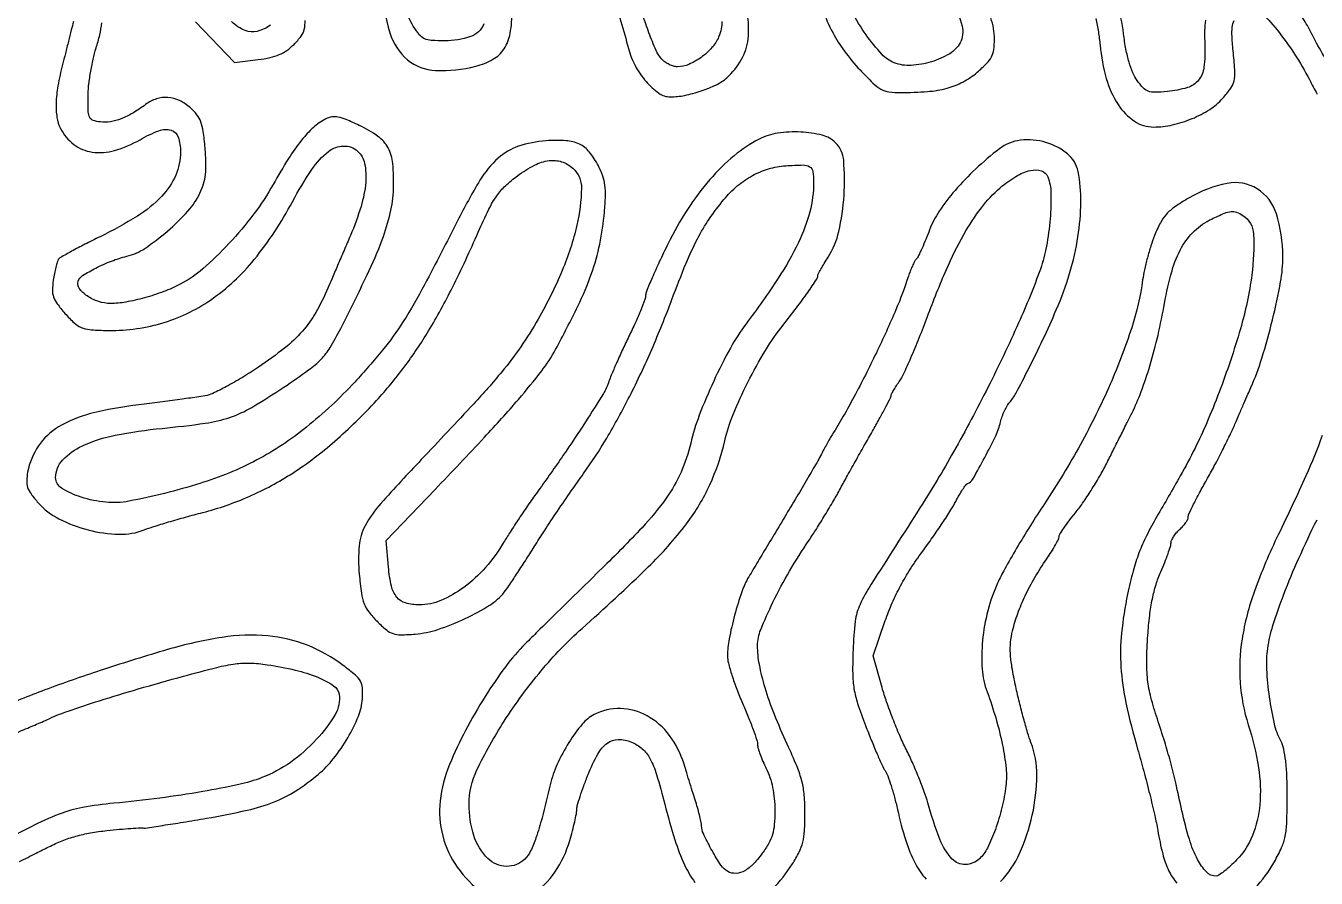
# Model space of a CAD drawing. Extents: x 0 to 2791, y 427 to 2463.
# Drawn here: x 1096.1 to 1395.7, y 1745.5 to 1943.5 of the extents above; entities that cross this region are included whole.
import ezdxf

# ---------------------------------------------------------------- set-up
doc = ezdxf.new("R2010")
doc.units = 0

msp = doc.modelspace()

# ---------------------------------------------------------------- linework, layer by layer
for points in [[(1178.58754, 1952.5, 0.051393), (1180.621317, 1941.852525, 0.146853), (1184.72889, 1935.624615, 0.16639), (1191.213506, 1933.136589, 0.070937), (1200.57721, 1934.123759, 0.068693), (1204.541852, 1935.724988, 0.117756), (1207.124324, 1938.157221, 0.102315), (1208.549014, 1941.755543, 0.043295), (1209, 1946.95403, 0.020543)], [(1232.104412, 1950.657115, -0.028149), (1236.004714, 1938.23687, 0.062674), (1237.564389, 1934.253262, 0.053911), (1240.128431, 1930.553879, 0.058172), (1243.074225, 1927.859861, 0.157424), (1245.737573, 1927, 0.050703), (1249.062472, 1927.338036, 0.030657), (1252.887209, 1928.371633, 0.03078), (1256.43405, 1929.816214, 0.069434), (1258.845014, 1931.419893, 0.08397), (1262.218583, 1935.611847, 0.098703), (1263.787612, 1940.454511, 0.077486), (1263.559514, 1946.43777, 0.033617)], [(1311.220186, 1949.335897, -0.051395), (1313.472785, 1943.431382, -0.190547), (1313.024725, 1939.546198, -0.136575), (1310.613418, 1937.023711, -0.060489), (1306.362945, 1935.147814, -0.059416), (1301.63681, 1934.30681, -0.105573), (1297.745373, 1934.906709, -0.118476), (1294.841475, 1936.889856, -0.029434), (1291.209794, 1941.409263, -0.0305), (1287.845389, 1946.810513, -0.043264)], [(1370.013668, 1944.81557, 0.034783), (1369.804298, 1942.379287, 0.014249), (1369.845174, 1939.058075, -0.038821), (1369.654669, 1933.883663, -0.141482), (1368.401178, 1930.881299, -0.15295), (1365.807538, 1929.142274, -0.047864), (1361.158658, 1928.241223, -0.016711), (1358.236282, 1928.058707, -0.095245), (1356.707171, 1928.306984, -0.118649), (1355.54155, 1929.082502, -0.032199), (1354.133415, 1930.812637, -0.055332), (1353.128208, 1932.617218, -0.028676), (1352.265798, 1935.052604, -0.024186), (1351.545671, 1938.065169, -0.015041), (1350.980323, 1941.655196, 0.031372), (1349.562818, 1949.072231, 0.066028)], [(1107.124453, 1944.4906, -0.000593), (1106.636823, 1942.542262, -0.000246), (1105.973263, 1939.909739, -0.000243), (1105.259407, 1937.089314, -0.000314), (1104.600977, 1934.5, 0.018456), (1103.52775, 1929.5313, 0.035808), (1103.105372, 1925.493874, 0.045597), (1103.296048, 1922.236956, 0.080956), (1104.11704, 1919.684259, 0.111202), (1107.219716, 1915.957147, 0.129124), (1111.461777, 1914.172368, 0.106648), (1116.68513, 1914.544211, 0.059099), (1122.59377, 1917.05365, -0.037478), (1126.989502, 1919.148704, -0.1673), (1129.802356, 1919.256517, -0.244385), (1131.444844, 1917.655557, -0.080129), (1131.996262, 1914.214816, -0.102453), (1130.870148, 1908.804159, -0.087503), (1127.653346, 1903.936381, -0.063583), (1121.977944, 1899.297094, -0.026725), (1113.332072, 1894.519228, 0.005086), (1109.779609, 1892.752139, 0.007473), (1106.696974, 1891.120926, 0.00396), (1104.133304, 1889.688366, 0.125587), (1103.618614, 1889.191922, 0.068966), (1103.371708, 1888.632825, 0.009904), (1103.051634, 1887.421543, 0.011088), (1102.731336, 1885.964292, 0.009268), (1102.454534, 1884.404618, 0.033778), (1102.249605, 1882.123048, 0.090409), (1102.505844, 1880.517678, 0.076181), (1103.343305, 1878.950149, 0.019273), (1105.167993, 1876.699638, 0.023492), (1107.298512, 1874.48837, 0.089202), (1108.897937, 1873.442567, 0.078289), (1110.867143, 1872.950443, 0.015585), (1114.5, 1872.741441, 0.076294), (1127.425666, 1874.378662, 0.081187), (1138.96515, 1879.815542, 0.072731), (1149.128316, 1889.236749, 0.047002), (1157.991967, 1902.64461, -0.024598), (1162.46442, 1910.116382, -0.080631), (1166.372346, 1914.315672, -0.158206), (1169.87717, 1915.581531, -0.194485), (1173.117594, 1914.393579, -0.160001), (1174.742245, 1911.542332, -0.071563), (1174.994243, 1907.181724, -0.052642), (1173.907647, 1901.542249, -0.027313), (1171.444873, 1894.798436, 0.000057), (1169.961662, 1891.335209, 0.000053), (1168.444986, 1887.791676, 0.000053), (1167.098593, 1884.644139, 0.000182), (1166.224798, 1882.59876, -0.029511), (1163.386366, 1876.903801, -0.049791), (1160.285059, 1872.567748, -0.045149), (1156.17116, 1868.65627, -0.019912), (1150.101489, 1864.229611, -0.01104), (1146.349214, 1861.833883, -0.012781), (1142.671367, 1859.725206, -0.011866), (1139.484018, 1858.100936, -0.070603), (1137.707534, 1857.538543, -0.007091), (1135.790655, 1857.246012, -0.001023), (1131.869412, 1856.71256, -0.00116), (1127.229126, 1856.101916, -0.000992), (1122.337273, 1855.479578, 0.028469), (1111.121098, 1853.421448, 0.07656), (1103.644482, 1850.337466, 0.108569), (1098.989555, 1845.910222, 0.102538), (1096.49956, 1839.849344, 0.037863), (1096.271796, 1837.782516, 0.091623), (1096.498504, 1836.268845, 0.07657), (1097.283369, 1834.776764, 0.020864), (1098.960308, 1832.697988, 0.094932), (1103.756198, 1828.968446, 0.055612), (1110.585329, 1826.393588, 0.055869), (1117.759049, 1825.398556, 0.100749), (1123.581313, 1826.425684, -0.017224), (1125.709609, 1827.180919, -0.004464), (1129.186944, 1828.247521, -0.004535), (1133.175164, 1829.392716, -0.004611), (1137.161477, 1830.458835, 0.040556), (1147.933984, 1834.186928, 0.039666), (1158.047964, 1839.627565, 0.036877), (1167.803346, 1846.990563, 0.026981), (1177.508157, 1856.480651, 0.025242), (1183.931481, 1864.229143, 0.024531), (1189.607074, 1872.65764, 0.020969), (1195.133733, 1882.734496, 0.011243), (1201.142561, 1895.590128, -0.009877), (1203.612086, 1900.911421, -0.038497), (1205.448937, 1904.037723, -0.052127), (1207.444718, 1906.348766, -0.03028), (1210.266648, 1908.695737, -0.039305), (1214.196803, 1911.130586, -0.085907), (1217.565283, 1912.189927, -0.11248), (1220.493872, 1911.923521, -0.105114), (1223.100241, 1910.416667, -0.217748), (1225.104739, 1905.783726, -0.051432), (1224.042383, 1897.206697, -0.043466), (1220.621717, 1886.633091, -0.030225), (1215.044437, 1875.381499, -0.020221), (1210.987294, 1868.92547, -0.023055), (1206.584552, 1863.104995, -0.013757), (1200.088753, 1855.716846, -0.002651), (1187.891887, 1842.729689, 0.00734), (1178.535312, 1832.577717, 0.05852), (1174.874546, 1827.373985, 0.103163), (1173.473348, 1822.688029, 0.044628), (1173.501078, 1816.145219, 0.011515), (1174.018948, 1811.718701, 0.055095), (1174.64606, 1809.25833, 0.074546), (1175.704953, 1807.358455, 0.032039), (1177.626487, 1805.173513, 0.022303), (1179.80082, 1803.184961, 0.093482), (1181.340417, 1802.324218, 0.08507), (1183.159548, 1802.042529, 0.01666), (1186.479349, 1802.20673, 0.059577), (1191.745212, 1803.283777, 0.02981), (1198.065729, 1805.810954, 0.029256), (1203.83966, 1808.953759, 0.088184), (1207.159005, 1811.941512, 0.016374), (1208.231061, 1813.414133, 0.003324), (1210.027865, 1816.098444, 0.003502), (1212.075428, 1819.249595, 0.003275), (1214.125375, 1822.5, -0.006128), (1216.493819, 1826.208346, -0.003159), (1219.543783, 1830.79375, -0.003139), (1222.740997, 1835.471679, -0.004744), (1225.588423, 1839.5, 0.02292), (1230.961242, 1847.719201, 0.015919), (1236.293681, 1857.450128, 0.014846), (1241.403791, 1868.311113, 0.012979), (1246.108277, 1879.950032, -0.0078), (1249.412262, 1888.37422, -0.022549), (1252.049431, 1894.057465, -0.02927), (1254.757665, 1898.595315, -0.023532), (1258.169302, 1903.14275, -0.044335), (1261.286789, 1906.298376, -0.050451), (1264.787337, 1908.70377, -0.052473), (1268.569539, 1910.286747, -0.055738), (1272.522143, 1911.006695, -0.012595), (1276.550334, 1911.182517, -0.141521), (1278.08114, 1910.77079, -0.223366), (1278.808225, 1909.678645, -0.036978), (1279, 1907.089094, -0.064772), (1278.120844, 1900.331062, -0.046772), (1275.496337, 1893.190084, -0.034815), (1270.779297, 1884.860683, -0.014482), (1263.330753, 1874.290196, 0.035089), (1259.681338, 1868.629745, 0.017172), (1255.806091, 1860.966035, 0.017177), (1252.458619, 1853.036938, 0.034323), (1250.470898, 1846.530749, -0.047971), (1248.225266, 1839.838612, -0.049427), (1244.762626, 1833.768452, -0.03458), (1239.161251, 1826.930337, -0.010625), (1229.805615, 1817.410217, 0.000552), (1224.722522, 1812.442012, 0.000521), (1219.548589, 1807.363262, 0.000517), (1214.973313, 1802.853474, 0.00181), (1212.037689, 1799.932802, 0.036061), (1207.50178, 1794.679437, 0.019991), (1202.715769, 1787.686322, 0.019201), (1198.200711, 1779.833383, 0.021256), (1194.464086, 1771.914671, 0.073047), (1192.278412, 1763.445136, 0.090143), (1192.872857, 1755.325802, 0.091827), (1196.263563, 1748.04855, 0.078912), (1202.189951, 1742.017684, 0.161323)], [(1135.5, 1944.459012), (1144.5, 1934.995966), (1149.995262, 1935.666322, 0.022668), (1152.804999, 1936.13914, 0.047004), (1154.923859, 1936.808498, 0.054267), (1156.680411, 1937.787239, 0.04218), (1158.353005, 1939.199159, 0.034576), (1160.020698, 1941.114957, 0.106935), (1160.738193, 1942.662692, 0.067608), (1160.917349, 1944.740416, 0.008384)], [(1202.45453, 1943.935437, -0.21293), (1199.324208, 1941.003014, -0.083487), (1193.359053, 1940, -0.016474), (1190.235538, 1940.102939, -0.093159), (1188.628722, 1940.516087, -0.114685), (1187.442775, 1941.447625, -0.030766), (1186.050742, 1943.417897, -0.046729), (1185.050638, 1945.43555, -0.035918)], [(1257.657292, 1944.53129, -0.077554), (1257.562148, 1942.839233, -0.045464), (1256.95775, 1940.897999, -0.084357), (1255.410886, 1938.436272, -0.054133), (1252.898004, 1936.172453, -0.05494), (1250.024563, 1934.544834, -0.101299), (1247.404988, 1934.003738, -0.069499), (1246.489463, 1934.129947, -0.042759), (1245.469866, 1934.515161, -0.042094), (1244.506937, 1935.080442, -0.057746), (1243.759271, 1935.75, -0.076825), (1242.434915, 1937.808275, -0.015289), (1240.775542, 1941.870303, -0.015447), (1239.367634, 1946.030109, -0.074)], [(1281.104697, 1947.211594, 0.032034), (1283.452481, 1941.925984, 0.039261), (1286.149311, 1937.629579, 0.027753), (1289.797256, 1933.25, 0.011831), (1292.793929, 1930.182143, 0.066209), (1294.630259, 1928.811342, 0.092612), (1296.476004, 1928.190802, 0.034922), (1299.204498, 1928, 0.0192), (1305.44135, 1928.239583, 0.045612), (1310.014286, 1929.014919, 0.057867), (1313.666669, 1930.451404, 0.054459), (1316.974756, 1932.710387, 0.020036), (1319.184943, 1934.761197, 0.074669), (1320.305346, 1936.286111, 0.087487), (1320.836215, 1937.942996, 0.033897), (1321, 1940.356135, 0.083546), (1320.155267, 1945.376361, 0.030899)], [(1344.571232, 1945.235578, -0.013147), (1345.131441, 1942.105776, -0.013788), (1345.516178, 1939, 0.045557), (1346.981978, 1931.241526, 0.075597), (1349.744257, 1925.197581, 0.099075), (1353.515042, 1921.36368, 0.150162), (1357.953357, 1920, 0.055642), (1362.311842, 1920.486537, 0.042637), (1366.883801, 1921.938774, 0.043583), (1371.004663, 1924.083575, 0.070934), (1373.993821, 1926.645743, 0.023887), (1375.897472, 1929.034953, 0.098646), (1376.661107, 1930.7073, 0.07341), (1376.837927, 1932.779159, 0.009668), (1376.481104, 1937.188161, -0.009667), (1376.172687, 1940.998939, -0.045334), (1376.236788, 1943.194816, -0.078042), (1376.667987, 1944.719831, -0.076207)], [(1382.695524, 1947.036319, -0.02073), (1386.61991, 1942.558354, -0.025206), (1390.69122, 1936.948031, -0.025846), (1394.140582, 1931.002075, 0.004964), (1395.902519, 1927.649857, 0.006395)], [(1399.239289, 1933.672629, -0.0252), (1393.900165, 1943.105676, 0.05554), (1391.714599, 1946.473631, 0.040427)], [(1397.108001, 1848.307684, -0.020172), (1393.316203, 1838.960581, -0.006346), (1386.910063, 1825.296829, 0.02582), (1381.377282, 1812.19143, 0.047867), (1378.498539, 1801.019368, 0.056952), (1378.067082, 1790.932131, 0.059615), (1379.945935, 1781.169238, -0.037714), (1382.308553, 1771.249702, -0.061134), (1382.622872, 1762.597872, -0.073927), (1380.909361, 1755.389723, -0.098019), (1377.243465, 1749.75, -0.014248), (1375.763844, 1748.313812, -0.018996), (1374.3363, 1747.101563, -0.01649), (1373.100304, 1746.194581, -0.151156), (1372.471366, 1746, -0.204175), (1370.246043, 1746.948242, -0.071125), (1368.169953, 1749.836969, -0.047399), (1366.256331, 1754.540185, -0.019716), (1364.543464, 1761.185523, 0.00383), (1363.086376, 1767.68629, 0.008459), (1361.852386, 1772.620259, 0.009344), (1360.533042, 1777.196743, 0.005862), (1358.827902, 1782.5, -0.01752), (1357.33544, 1787.542261, -0.034874), (1356.577961, 1791.634801, -0.032368), (1356.366447, 1795.985002, -0.013083), (1356.617775, 1801.923958, -0.01245), (1357.049633, 1806.536424, -0.020739), (1357.670111, 1810.387957, -0.024075), (1358.515982, 1813.709819, -0.029736), (1359.631961, 1816.702471, 0.008358), (1360.538746, 1818.849182, 0.010465), (1361.304389, 1820.870848, 0.008824), (1361.87804, 1822.582106, 0.0766), (1362, 1823.373526, -0.106808), (1362.136138, 1824.003558, -0.035886), (1362.5875, 1824.834983, -0.03379), (1363.234634, 1825.710251, -0.032768), (1364, 1826.5, 0.027305), (1364.76603, 1827.27336, 0.030349), (1365.414685, 1828.099955, 0.03179), (1365.873767, 1828.863874, 0.11824), (1366.007437, 1829.404988, -0.108493), (1366.170033, 1830.12222, -0.005043), (1367.259028, 1832.381465, -0.008151), (1368.631719, 1835.047077, -0.005745), (1370.25773, 1838, 0.006452), (1372.054426, 1841.273846, 0.004877), (1373.945352, 1844.9125, 0.004932), (1375.654581, 1848.365429, 0.011394), (1376.853284, 1851, -0.000796), (1377.852506, 1853.325678, -0.000687), (1378.909408, 1855.765625, -0.000691), (1379.873969, 1857.975678, -0.002008), (1380.549066, 1859.5, 0.030698), (1383.092312, 1866.265789, 0.014674), (1385.560364, 1875.224106, 0.014141), (1387.446499, 1884.021114, 0.046601), (1387.978038, 1889.924724, 0.074151), (1386.463421, 1899.854183, 0.180295), (1382.012416, 1905.634952, 0.190778), (1375.069826, 1906.904426, 0.083683), (1366.180459, 1903.52646, 0.017428), (1362.871242, 1901.428732, 0.05752), (1360.923846, 1899.738764, 0.064874), (1359.537815, 1897.762286, 0.026586), (1358.172615, 1894.77646, 0.017276), (1357.326268, 1892.392511, 0.011169), (1356.504911, 1889.58121, 0.011231), (1355.824554, 1886.794421, 0.020769), (1355.417792, 1884.5, -0.045338), (1352.877913, 1873.379363, -0.024489), (1347.871691, 1860.243712, -0.022694), (1340.97107, 1846.261981, -0.020637), (1332.625669, 1832.5, 0.006862), (1329.359621, 1827.43426, 0.006305), (1326.138442, 1822.136843, 0.006312), (1323.38497, 1817.340004, 0.020604), (1321.73626, 1814.072233, 0.043397), (1319.466185, 1807.641101, 0.039202), (1318.242974, 1800.691404, 0.041163), (1318.153408, 1794.096581, 0.072044), (1319.303188, 1788.768535, -0.01849), (1321.368106, 1782.52494, -0.021204), (1322.861539, 1776.422886, -0.022916), (1323.68914, 1771.012887, -0.056425), (1323.662038, 1767, -0.029621), (1322.744115, 1761.918371, -0.027343), (1321.21422, 1756.83991, -0.027965), (1319.370874, 1752.518486, -0.089614), (1317.513592, 1750.012769, -0.183861), (1314.252579, 1748.670301, -0.216417), (1311.20053, 1749.958508, -0.094509), (1308.326755, 1754.576214, -0.023949), (1305.532066, 1763, 0.019231), (1304.696928, 1765.599048, 0.008791), (1303.418144, 1768.926173, 0.008691), (1301.946919, 1772.387531, 0.011849), (1300.493607, 1775.450802, -0.01501), (1299.001833, 1778.647161, -0.008961), (1297.411381, 1782.530452, -0.008967), (1295.964737, 1786.458539, -0.015344), (1294.918334, 1789.791039), (1292.844855, 1797.180475), (1295.657209, 1805.340237, -0.020253), (1297.262576, 1809.449827, -0.020108), (1299.198673, 1813.426113, -0.019404), (1301.516974, 1817.363518, -0.016232), (1304.26907, 1821.357051, 0.006324), (1306.631586, 1824.643946, 0.006136), (1308.934547, 1828.02255, 0.006073), (1310.88705, 1831.042909, 0.0225), (1312.007553, 1833.014805, -0.012423), (1312.809856, 1834.49539, -0.016424), (1313.617166, 1835.799587, -0.013829), (1314.345528, 1836.831176, -0.133786), (1314.76427, 1837.157755, 0.165291), (1315.976817, 1838.229836, 0.007164), (1318.758055, 1843.262613, 0.012259), (1321.288262, 1848.293249, 0.0506), (1322.423992, 1851.5, -0.026299), (1322.802111, 1852.758572, -0.021535), (1323.333024, 1854.059375, -0.022057), (1323.926829, 1855.214943, -0.052174), (1324.490894, 1856, 0.059645), (1325.969644, 1858.124167, 0.005265), (1328.985776, 1863.93942, 0.007189), (1332.267591, 1870.672079, 0.007178), (1335.356326, 1877.5, 0.03013), (1338.462627, 1886.003829, 0.033486), (1340.395624, 1894.526461, 0.035966), (1341.075088, 1902.578343, 0.052469), (1340.417571, 1909.662145, 0.171528), (1337.987821, 1913.741951, 0.103432), (1332.96038, 1916.409157, 0.098146), (1327.043954, 1916.91909, 0.137974), (1322.157729, 1914.945313, 0.023342), (1316.640805, 1910.253046, 0.027032), (1311.863886, 1905.279869, 0.029588), (1308.159857, 1900.428256, 0.058787), (1305.948999, 1896.134142, -0.007596), (1305.074513, 1893.900841, -0.009139), (1304.182569, 1891.829898, -0.008017), (1303.374127, 1890.117079, -0.058993), (1302.883032, 1889.359062, 0.048523), (1302.450142, 1888.720508, 0.015696), (1301.935017, 1887.699839, 0.015485), (1301.430166, 1886.522326, 0.016792), (1301.013735, 1885.346918, -0.024462), (1298.120357, 1877.561439, -0.010761), (1293.574483, 1867.550606, -0.010716), (1288.364309, 1857.273481, -0.015768), (1283.315619, 1848.5, 0.007776), (1282.751715, 1847.555314, 0.003974), (1282.071898, 1846.353125, 0.003947), (1281.390844, 1845.102929, 0.005919), (1280.817941, 1844, -0.013945), (1279.982324, 1842.452543, -0.00143), (1277.895069, 1838.85625, -0.001783), (1275.380187, 1834.586605, -0.001423), (1272.63885, 1830, 0.0001), (1269.859179, 1825.377078, 0.000117), (1267.228035, 1820.996875, 0.000103), (1265.006731, 1817.295267, 0.000731), (1263.933473, 1815.5, 0.051861), (1262.325767, 1812.028693, 0.016851), (1260.672352, 1806.614676, 0.016981), (1259.3834, 1801.078321, 0.048734), (1259, 1797.154091, 0.06353), (1259.213124, 1795.483513, 0.013453), (1260.028125, 1792.656551, 0.013879), (1261.160172, 1789.408302, 0.012783), (1262.5, 1786.136434, -0.006954), (1263.840443, 1782.968862, -0.009104), (1264.971875, 1780.036198, -0.007046), (1265.835202, 1777.563475, -0.080628), (1266, 1776.54816, 0.0706), (1266.123987, 1775.674438, 0.016014), (1266.5875, 1774.246906, 0.016274), (1267.234409, 1772.620295, 0.01517), (1268, 1771, -0.037252), (1268.873233, 1768.918817, -0.030432), (1269.498704, 1766.586031, -0.028111), (1269.874944, 1764.007806, -0.022178), (1270, 1761.189877, -0.01931), (1269.874038, 1757.92947, -0.052074), (1269.456625, 1755.652213, -0.057512), (1268.606027, 1753.641686, -0.027952), (1267.096494, 1751.291904, -0.039787), (1264.7789, 1748.576079, -0.08758), (1262.549895, 1747.01784, -0.127748), (1260.486198, 1746.639599, -0.149204), (1258.634642, 1747.355773, -0.08517), (1257.172733, 1748.971141, -0.01672), (1255.178468, 1752.357677, -0.015391), (1253.409246, 1755.858068, -0.109739), (1253, 1757.700244, 0.052382), (1252.924567, 1758.418298, 0.007934), (1252.601727, 1759.827537, 0.008818), (1252.163276, 1761.484336, 0.007526), (1251.644176, 1763.215053, -0.000788), (1251.025693, 1765.180474, -0.000446), (1250.282359, 1767.563172, -0.000445), (1249.537332, 1769.966368, -0.000733), (1248.912126, 1772, 0.085804), (1245.538375, 1778.675001, 0.107098), (1240.320898, 1783.234886, 0.119646), (1234.154204, 1784.919676, 0.127125), (1228.052968, 1783.527391, 0.100387), (1225.259154, 1781.280347, 0.033601), (1222.172973, 1777.013279, 0.033516), (1219.483757, 1771.995483, 0.047698), (1217.847289, 1767.212392, -0.004792), (1215.93739, 1759.538036, -0.018836), (1214.537978, 1754.868369, -0.030362), (1213.292919, 1751.835451, -0.083985), (1211.960616, 1749.960616, -0.203852), (1207.705393, 1748.245195, -0.191943), (1203.378071, 1750.065901, -0.123126), (1200.117437, 1755.40517, -0.075951), (1199, 1762.719, -0.112942), (1200.813057, 1770.643119, -0.030444), (1207.156407, 1781.964097, -0.030613), (1215.754079, 1793.686768, -0.037006), (1225.231486, 1803.5, 0.010457), (1240.606616, 1817.815975, 0.037493), (1249.500957, 1827.851385, 0.055311), (1254.887388, 1836.84276, 0.050571), (1258.369048, 1847.068498, -0.040394), (1260.318367, 1853.199057, -0.019441), (1263.739694, 1860.708957, -0.019386), (1267.83692, 1868.118365, -0.031833), (1271.926185, 1874, 0.005763), (1275.045608, 1878.022185, 0.008809), (1277.648267, 1881.587963, 0.004811), (1279.736245, 1884.618617, 0.149512), (1280, 1885.480948, -0.12188), (1280.090035, 1885.84482, -0.005639), (1280.701148, 1886.973077, -0.009074), (1281.472434, 1888.302127, -0.006363), (1282.386886, 1889.77144, 0.08756), (1284.862411, 1895.713324, 0.039033), (1286.066865, 1904.135071, 0.036895), (1285.988337, 1912.207337, 0.175712), (1284.08985, 1916.332124, 0.1372), (1281.019943, 1918.085239, 0.049779), (1276.012742, 1918.82511, 0.048992), (1270.646619, 1918.552924, 0.080966), (1266.33557, 1917.171195, 0.057134), (1260.560016, 1913.338438, 0.038764), (1254.928804, 1907.795231, 0.035414), (1249.705997, 1900.852965, 0.029489), (1245.154668, 1892.815132, 0.005106), (1243.179877, 1888.685454, 0.007239), (1241.514184, 1884.969104, 0.004404), (1240.191101, 1881.822846, 0.097625), (1240, 1880.853425, -0.090869), (1239.830032, 1879.925915, -0.006451), (1238.862418, 1877.470476, -0.008926), (1237.610699, 1874.559821, -0.006611), (1236.127379, 1871.386118, 0.003793), (1234.58849, 1868.141324, 0.004333), (1233.167067, 1865.013945, 0.003928), (1232.005163, 1862.341194, 0.024401), (1231.487872, 1860.939015, -0.061616), (1230.185457, 1858.081943, -0.005736), (1226.047319, 1851.514564, -0.0073), (1220.88694, 1843.779549, -0.005647), (1215.047938, 1835.5, 0.005293), (1212.894449, 1832.450996, 0.004058), (1210.603571, 1829.075227, 0.004103), (1208.511108, 1825.88085, 0.009695), (1207.018041, 1823.45822, -0.047528), (1202.840461, 1817.703374, -0.052903), (1197.784977, 1813.066911, -0.058658), (1192.451679, 1810.018204, -0.10087), (1187.455939, 1809, -0.069821), (1184.262558, 1809.448117, -0.152883), (1182.221661, 1810.791823, -0.116772), (1180.980072, 1813.3449, -0.03244), (1180.286872, 1817.772948), (1179.725704, 1823.961611), (1191.112852, 1835.813769, 0.003675), (1202.578665, 1847.924743, 0.010044), (1210.447072, 1856.706401, 0.013704), (1215.862093, 1863.360251, 0.039806), (1219.090773, 1868.330079, 0.011012), (1224.246504, 1878.366706, 0.027667), (1227.427312, 1885.949188, 0.034413), (1229.339172, 1892.775385, 0.028579), (1230.445165, 1900.237715, 0.013689), (1230.677425, 1903.94187, 0.041812), (1230.555854, 1906.455292, 0.052375), (1230.041477, 1908.588973, 0.032644), (1229.023325, 1910.95428, 0.051437), (1226.925124, 1914.195376, 0.111943), (1224.616464, 1916.026409, 0.097406), (1221.527171, 1916.826339, 0.032857), (1216.854893, 1916.795885, 0.062479), (1210.48016, 1915.52354, 0.103928), (1205.769416, 1912.770315, 0.073145), (1201.52971, 1907.620184, 0.018996), (1196.325282, 1898.199604, -0.004622), (1188.648391, 1883.307855, -0.020527), (1183.70296, 1874.794788, -0.028953), (1178.931546, 1868.184411, -0.016551), (1172.466914, 1860.756941, -0.035156), (1161.216648, 1850.250731, -0.048909), (1149.719263, 1842.665501, -0.046422), (1136.505345, 1837.192539, -0.027792), (1120, 1833.077679, -0.071111), (1114.654657, 1832.827495, -0.054624), (1108.925297, 1834.014883, -0.059377), (1104.38817, 1836.107291, -0.260694), (1103, 1838.588794, -0.192118), (1104.61906, 1842.646988, -0.094997), (1109.201476, 1845.933321, -0.05982), (1116.837333, 1848.406516, -0.024102), (1127.701102, 1849.998858, 0.010279), (1137.728114, 1851.186548, 0.046995), (1143.430877, 1852.53613, 0.051781), (1148.52174, 1854.869489, 0.014202), (1156, 1859.575096, 0.008423), (1161.748927, 1863.566554, 0.044563), (1164.647175, 1866.071823, 0.056319), (1166.740926, 1868.789681, 0.018417), (1169.201012, 1873.218232, 0.005936), (1175.334823, 1885.649743, 0.021276), (1178.814738, 1893.790858, 0.033041), (1180.698612, 1899.982966, 0.048569), (1181.448016, 1905.617732, 0.03042), (1181.297422, 1911.484701, 0.102293), (1180.203376, 1915.146095, 0.115156), (1177.831028, 1917.831722, 0.043966), (1173.498448, 1920.370722, 0.011805), (1170.439195, 1921.731756, 0.051547), (1168.544401, 1922.301288, 0.086532), (1167.099205, 1922.324916, 0.082084), (1165.702287, 1921.861857, 0.063236), (1162.872937, 1919.883559, 0.039479), (1160.096376, 1916.935099, 0.029181), (1157.091378, 1912.709093, 0.012093), (1153.512239, 1906.678002, -0.033851), (1149.026081, 1899.816873, -0.025504), (1143.23469, 1892.909626, -0.025955), (1137.173634, 1887.030665, -0.060323), (1131.94957, 1883.473922, -0.030038), (1128.09491, 1881.765504, -0.022078), (1123.64726, 1880.326144, -0.022457), (1119.289494, 1879.333655, -0.044063), (1115.75, 1879.010824, -0.081142), (1112.946128, 1879.460558, -0.070673), (1110.281973, 1880.787428, -0.084225), (1108.489533, 1882.529845, -0.242928), (1108.230235, 1884.190706, -0.172904), (1109.23846, 1885.478657, -0.022671), (1112.305181, 1887.229931, -0.026473), (1115.956657, 1888.863195, -0.032373), (1119.525934, 1889.97881, 0.088012), (1123.703347, 1891.813295, 0.03077), (1128.943264, 1895.803999, 0.031114), (1133.72706, 1900.485674, 0.072857), (1136.498628, 1904.638351, 0.038508), (1137.332987, 1906.814738, 0.044185), (1137.776912, 1908.99577, 0.035045), (1137.887565, 1911.602628, 0.014001), (1137.688675, 1915.173484, 0.012897), (1137.270671, 1918.977941, 0.053465), (1136.717457, 1921.218638, 0.077224), (1135.814269, 1922.860103, 0.048068), (1134.30837, 1924.466157, 0.069083), (1131.751169, 1926.154608, 0.09354), (1129.08065, 1926.862394, 0.097441), (1126.418959, 1926.536791, 0.081229), (1123.884859, 1925.223644, -0.024766), (1120.888029, 1923.214172, -0.042943), (1118.197886, 1921.896986, -0.051782), (1115.73064, 1921.224727, -0.06913), (1113.412357, 1921.167911, -0.04755), (1111.682056, 1921.534117, -0.204608), (1110.899409, 1922.203074, -0.107405), (1110.571781, 1923.508345, -0.009051), (1110.523483, 1927, -0.025819), (1110.664978, 1929.528809, -0.014098), (1111.08546, 1932.608055, -0.014016), (1111.690386, 1935.720924, -0.021622), (1112.403622, 1938.367845, 0.020414), (1113.23575, 1941.426567, 0.029134), (1113.702136, 1944.200919, 0.02989)], [(1152.890082, 1943.635564, -0.091004), (1149.792449, 1942.216781, -0.161254), (1147.018904, 1942.416151, -0.090389), (1143.826251, 1944.470668, -0.016872)], [(1269.386687, 1742.940913, 0.055342), (1274.105171, 1748.82689, 0.025797), (1275.652048, 1751.569175, 0.055064), (1276.489702, 1753.849835, 0.046526), (1276.886146, 1756.491029, 0.014002), (1277, 1760.555933, 0.019803), (1276.831874, 1764.799236, 0.042939), (1276.296236, 1768.015483, 0.035627), (1275.152233, 1771.443781, 0.01003), (1272.886113, 1776.610153, -0.01396), (1269.898287, 1783.570087, -0.02148), (1267.746043, 1789.759976, -0.025091), (1266.423978, 1795.127433, -0.04787), (1266, 1799.545733, -0.096406), (1266.715737, 1803.223344, -0.017548), (1269.557506, 1809.594935, -0.01851), (1273.439266, 1816.843907, -0.016773), (1277.968968, 1824.033815, 0.008247), (1279.659112, 1826.6178, 0.004495), (1281.65229, 1829.841514, 0.004478), (1283.620146, 1833.155797, 0.007093), (1285.240098, 1836.033815, -0.001739), (1286.883704, 1839.028426, -0.000927), (1288.936217, 1842.721236, -0.000923), (1291.04646, 1846.485045, -0.001438), (1292.879944, 1849.719328, 0.003485), (1294.458879, 1852.531346, 0.005275), (1295.789734, 1855.001954, 0.002191), (1296.894213, 1857.127743, 0.119259), (1297, 1857.564957, -0.120328), (1297.091468, 1857.939533, -0.010959), (1297.556297, 1858.788531, -0.013691), (1298.168469, 1859.786513, -0.010294), (1298.893778, 1860.850826, 0.046502), (1299.882361, 1862.554274, 0.006022), (1301.603491, 1866.399493, 0.006981), (1303.53163, 1871.026223, 0.005778), (1305.458985, 1876.005196, -0.012671), (1309.837778, 1886.869741, -0.02638), (1313.900187, 1895.044356, -0.033706), (1317.960019, 1901.222897, -0.052756), (1322.31082, 1905.854562, -0.041078), (1325.991107, 1908.533022, -0.080093), (1329.344169, 1909.90026, -0.130895), (1331.888752, 1909.816314, -0.231798), (1333.393011, 1908.418213, -0.087825), (1334.116476, 1904.680777, -0.024127), (1333.922518, 1898.666339, -0.025104), (1333.083521, 1892.282703, -0.040708), (1331.665478, 1887, -0.019881), (1326.623437, 1874.499098, -0.010934), (1319.522304, 1859.609059, -0.010801), (1311.526905, 1844.56389, -0.015089), (1303.691609, 1831.5, 0.001096), (1292.395594, 1813.807871, 0.031425), (1289.789876, 1809.074325, 0.080907), (1288.674379, 1805.17923, 0.020081), (1288.160298, 1798.542077, 0.011286), (1288.080285, 1793.052054, 0.038955), (1288.385227, 1789.509503, 0.039221), (1289.234882, 1786.069426, 0.011556), (1291.066765, 1780.950346, 0.004981), (1292.405115, 1777.567455, 0.005859), (1293.742069, 1774.391175, 0.005186), (1294.929434, 1771.735894, 0.035937), (1295.615733, 1770.487696, -0.055701), (1296.214863, 1769.288303, -0.01104), (1296.993671, 1767.01387, -0.011565), (1297.784812, 1764.310466, -0.010528), (1298.477123, 1761.487696, 0.020505), (1300.400149, 1754.272202, 0.044924), (1302.57837, 1748.991882, 0.060218), (1305.126046, 1745.278549, 0.094639)], [(1322.403486, 1744.738892, 0.086936), (1326.839107, 1751.258699, 0.052002), (1329.796479, 1760.181198, 0.052234), (1330.836792, 1769.449871, 0.0924), (1329.487238, 1777, -0.017821), (1328.709497, 1779.30427, -0.0062), (1327.74943, 1782.675, -0.006149), (1326.78317, 1786.415753, -0.007126), (1325.958174, 1790, -0.009634), (1325.067707, 1794.563361, -0.029036), (1324.702797, 1797.711751, -0.039167), (1324.757368, 1800.314878, -0.034252), (1325.212023, 1803, -0.028481), (1326.418232, 1806.996, -0.023362), (1328.142024, 1811.109588, -0.021736), (1330.381274, 1815.338261, -0.017522), (1333.136846, 1819.680175, 0.009914), (1334.233426, 1821.351301, 0.013189), (1335.158948, 1822.9147, 0.010472), (1335.862711, 1824.24309, 0.117093), (1336, 1824.821292, -0.141022), (1336.167436, 1825.403137, -0.009743), (1337.113237, 1826.847127, -0.013259), (1338.338039, 1828.541606, -0.009553), (1339.789744, 1830.368346, 0.021207), (1341.484824, 1832.606483, 0.01031), (1343.466149, 1835.59679, 0.010206), (1345.403734, 1838.799041, 0.014504), (1346.9834, 1841.72723, 0.000086), (1348.469151, 1844.684691, 0.000062), (1350.12094, 1847.975087, 0.000063), (1351.687293, 1851.097239, 0.000138), (1352.884425, 1853.485832, 0.027139), (1355.084894, 1858.547903, 0.016635), (1357.147936, 1864.721097, 0.015352), (1358.981871, 1871.655302, 0.013233), (1360.489546, 1879.040189, -0.025424), (1362.231403, 1886.624169, -0.058349), (1364.472985, 1892.028737, -0.07568), (1367.458483, 1895.869155, -0.077406), (1371.430457, 1898.612377, -0.010737), (1374.396552, 1899.967098, -0.072305), (1375.954165, 1900.385813, -0.121411), (1377.197819, 1900.231577, -0.053805), (1378.680457, 1899.473717, -0.240341), (1381.172058, 1895.112163, -0.045215), (1380.764007, 1885.646031, -0.037277), (1378.122012, 1873.125803, -0.020881), (1373.162404, 1858.369607, -0.009116), (1370.289018, 1851.262939, -0.015415), (1367.592548, 1845.434025, -0.012418), (1364.161072, 1838.98431, -0.003897), (1358.710863, 1829.5, 0.016239), (1356.296848, 1825.04837, 0.025949), (1354.562756, 1821.086054, 0.024837), (1353.198865, 1816.842627, 0.013392), (1351.92232, 1811.5, 0.026646), (1350.515044, 1802.462702, 0.041467), (1350.370741, 1794.584182, 0.037259), (1351.542956, 1786.208736, 0.017039), (1354.250133, 1775.5, -0.005345), (1355.667328, 1770.399077, -0.004568), (1357.053915, 1764.995123, -0.004606), (1358.224405, 1760.05886, -0.013065), (1358.918529, 1756.589782, 0.019267), (1360.081012, 1751.13264, 0.04895), (1361.45427, 1747.326169, 0.060671), (1363.336053, 1744.359423, 0.046244)], [(1381.40663, 1743.129892, 0.059509), (1386.006274, 1749.312834, 0.024285), (1387.690972, 1752.6117, 0.057554), (1388.527335, 1755.235103, 0.040838), (1388.89198, 1758.476893, 0.007515), (1388.984455, 1764.5, 0.009061), (1388.90052, 1769.215222, 0.020046), (1388.627353, 1772.802282, 0.026007), (1388.167824, 1775.51023, 0.065246), (1387.481474, 1777.38814, -0.064802), (1386.022142, 1781.370076, -0.020624), (1384.885178, 1787.596164, -0.02114), (1384.258327, 1794.031106, -0.049092), (1384.467833, 1798.869709, -0.040878), (1385.676476, 1804.197306, -0.015148), (1388.207732, 1811.466328, -0.013834), (1391.679943, 1819.840614, -0.010735), (1395.902491, 1828.759175, 0.007408)], [(1094.585565, 1749.364209, 0.000435), (1098.503187, 1751.333423, 0.001059), (1101.38703, 1752.793811, -0.023936), (1104.509008, 1754.199298, -0.025584), (1107.68323, 1755.26529, -0.024388), (1111.08339, 1756.040179, -0.018283), (1114.88703, 1756.571317, -0.002953), (1117.856984, 1756.858132, -0.004304), (1120.478085, 1757.072907, -0.002183), (1122.700645, 1757.226025, -0.073202), (1123.229855, 1757.182679, 0.094121), (1123.792002, 1757.160081, 0.000894), (1127.875009, 1757.774245, 0.002954), (1132.577073, 1758.51858, 0.001903), (1138.01824, 1759.434188, 0.012452), (1147.503722, 1761.311829, 0.038506), (1153.744158, 1763.223772, 0.049119), (1158.751304, 1765.782566, 0.03224), (1163.968876, 1769.627264, 0.051096), (1167.533805, 1773.309699, 0.034413), (1170.832151, 1778.148694, 0.034848), (1173.297823, 1783.127653, 0.081644), (1174.230635, 1787.162065, 0.032112), (1174.230871, 1789.707062, 0.114575), (1173.764712, 1791.256382, 0.086752), (1172.591684, 1792.667597, 0.013862), (1169.782754, 1794.92292, 0.068396), (1161.444331, 1799.611337, 0.07151), (1152.275777, 1801.785738, 0.060941), (1141.67334, 1801.450049, 0.033472), (1128.982673, 1798.608161, 0.006853), (1114.146941, 1794.003879, 0.010025), (1101.231301, 1789.512298, 0.011358), (1089.990714, 1785.055926, 0.016246)], [(1092.681037, 1778.777299, 0.001232), (1096.506832, 1780.394035, 0.001141), (1099.765446, 1781.789351, 0.006377), (1101.5, 1782.563138, -0.024984), (1105.898212, 1784.332103, -0.006472), (1113.149323, 1786.731021, -0.005978), (1122.181465, 1789.471636, -0.003917), (1132.650495, 1792.423315, -0.004994), (1140.456861, 1794.474831, -0.027604), (1144.719907, 1795.302696, -0.043714), (1148.122377, 1795.470374, -0.026294), (1152.150495, 1795.103986, -0.02281), (1158.646385, 1793.862135, -0.039171), (1163.888138, 1792.166808, -0.04784), (1167.549973, 1790.229035, -0.214618), (1168.818499, 1788.230868, -0.170214), (1167.898461, 1783.557217, -0.053908), (1163.595887, 1777.769701, -0.051039), (1157.504519, 1772.407556, -0.064264), (1150.885384, 1768.864451, -0.03684), (1145.50746, 1767.262685, -0.011136), (1137.140413, 1765.622638, -0.010559), (1127.20167, 1764.118798, -0.008641), (1116.521061, 1762.919992, 0.021452), (1109.236077, 1761.912761, 0.047554), (1103.845548, 1760.389938, 0.026185), (1097.180394, 1757.391693, 0.002885), (1082.329119, 1749.643958, 0.016744)], [(1213.671047, 1741.877225, 0.108487), (1218.928449, 1746.877796, 0.078006), (1222.380561, 1754.237139, 0.006954), (1223.00059, 1756.486193, 0.008137), (1223.52429, 1758.63719, 0.007307), (1223.910024, 1760.465443, 0.048368), (1224, 1761.393386, -0.070177), (1224.135286, 1762.352532, -0.007986), (1224.775665, 1764.450772, -0.00953), (1225.629419, 1766.933182, -0.00762), (1226.640561, 1769.574962, -0.030428), (1228.895181, 1774.343937, -0.107144), (1231.109156, 1776.889017, -0.161556), (1233.628972, 1777.726972, -0.098668), (1236.73266, 1777.110736, -0.082494), (1239.22719, 1775.556107, -0.089628), (1241.001633, 1773.316767, -0.050214), (1242.529367, 1769.61032, -0.00995), (1244.451347, 1762.685139, 0.012809), (1246.802581, 1754.397449, 0.033417), (1249.03506, 1748.622155, 0.046847), (1251.430971, 1744.526395, 0.074203)]]:
    msp.add_lwpolyline(points, format="xyb")

doc.saveas('drawing.dxf')
